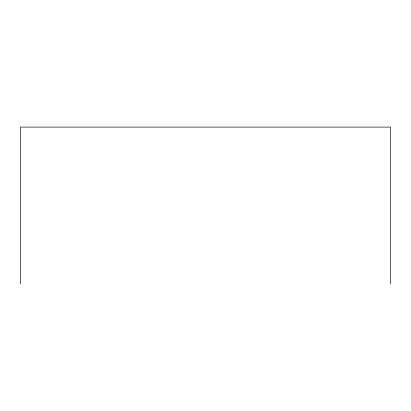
<?xml version="1.0" encoding="UTF-8"?>
<svg xmlns="http://www.w3.org/2000/svg" width="411" height="411" viewBox="0 0 411 411"><rect width="100%" height="100%" fill="white"/><g stroke="black" fill="none" stroke-linecap="round" stroke-linejoin="round"><path stroke-width="0.62" d="M390.45 283.903L390.45 127.097L20.55 127.097L20.55 283.903"/></g></svg>
